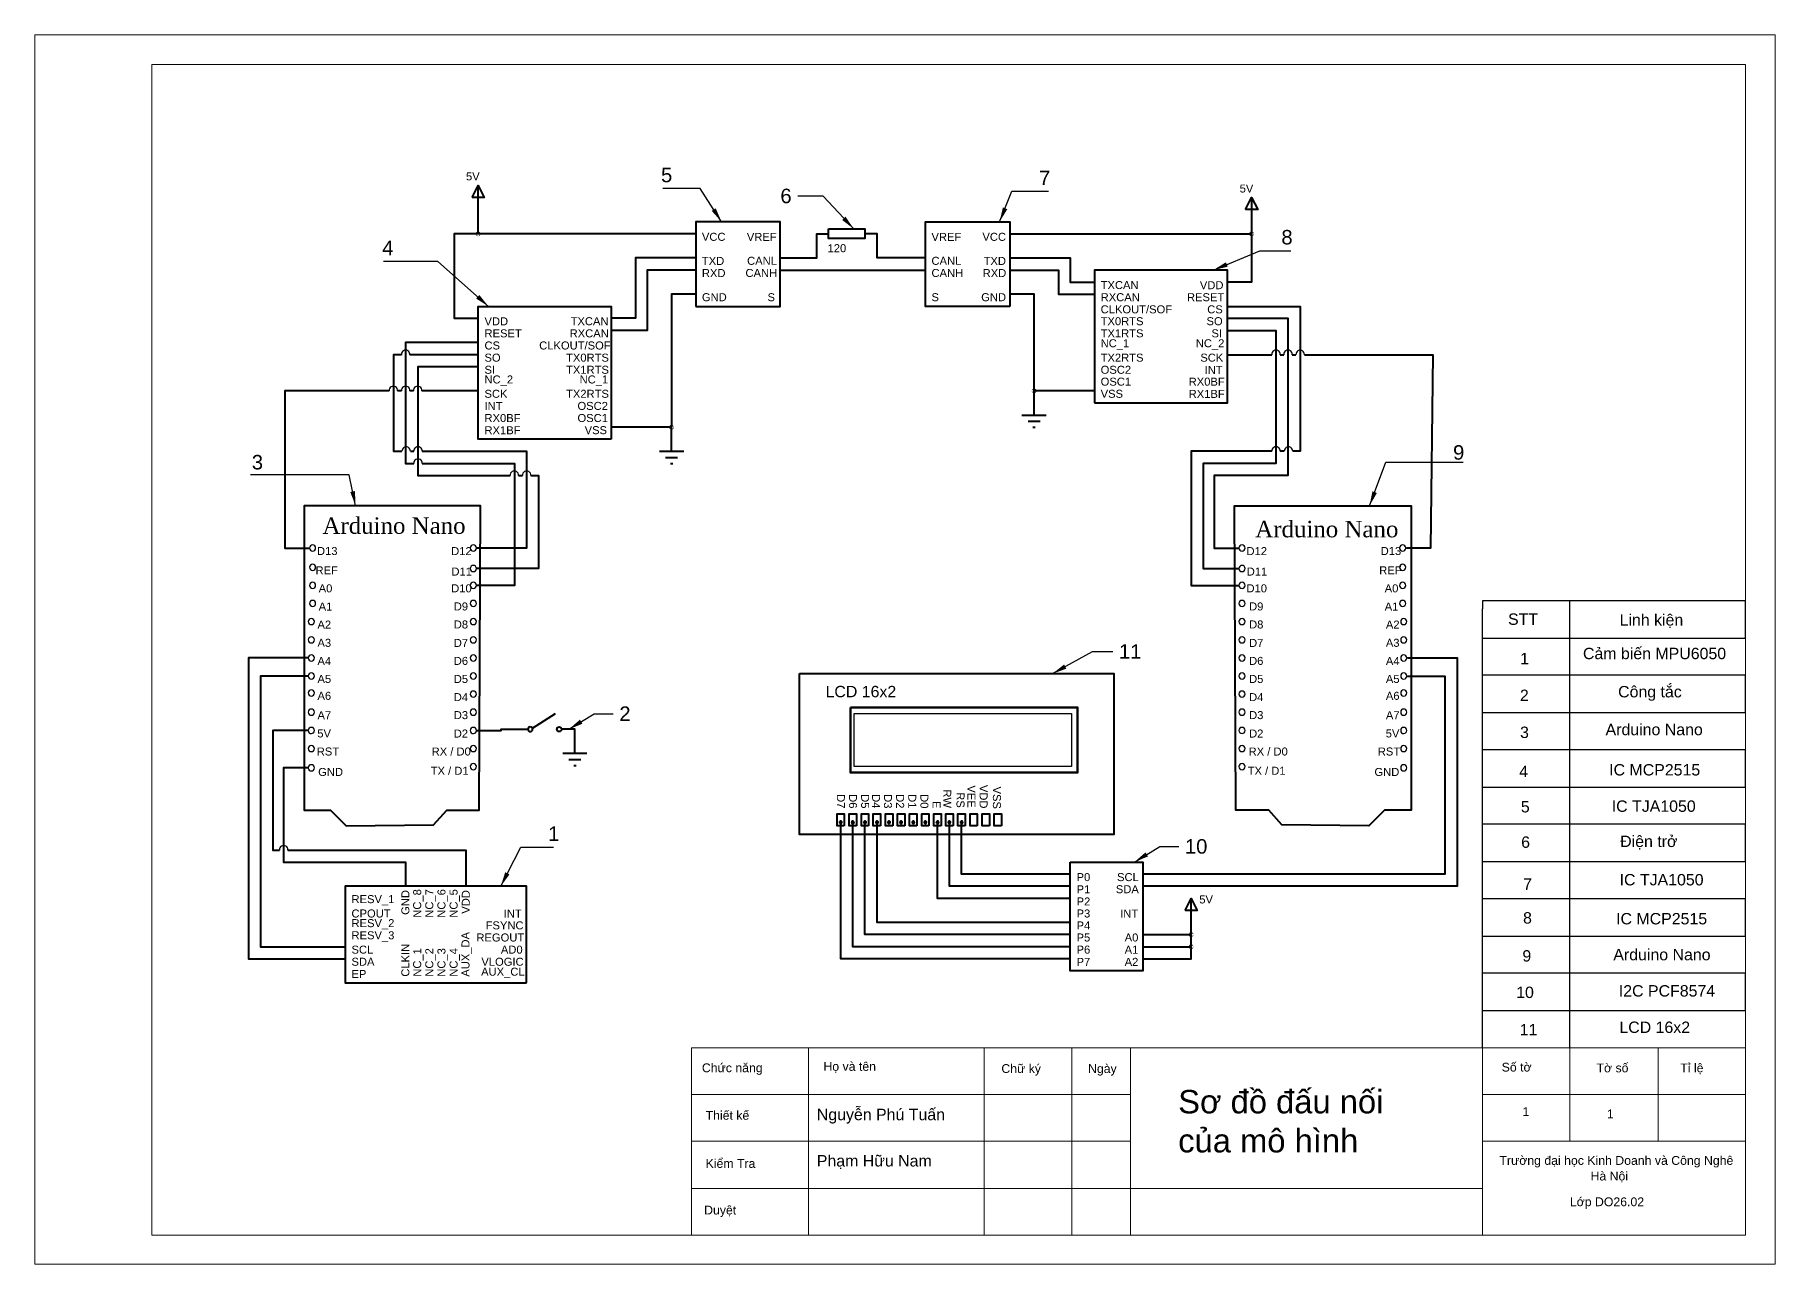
# Model space of a CAD drawing. Header units: millimetres. Extents: x 2695 to 4498, y 1063 to 1884.
# Drawn here: x 2695 to 3115.4, y 1275.6 to 1572.6 of the extents above; entities that cross this region are included whole.
import ezdxf

# ---------------------------------------------------------------- set-up
doc = ezdxf.new("R2010")
doc.units = ezdxf.units.MM
for name, color, linetype in [('PDF2_Geometry', 7, 'Continuous'), ('PDF2_Solid Fills', 7, 'Continuous'), ('PDF2_Text', 7, 'Continuous'), ('PDF_0', 7, 'Continuous'), ('PDF_Text', 7, 'Continuous')]:
    doc.layers.add(name, color=color, linetype=linetype)
doc.styles.add('PDF Arial', font='arial.ttf')
doc.styles.get("Standard").update_dxf_attribs({"font": 'arial.ttf'})
doc.dimstyles.new('AM_ISO$7', dxfattribs={"dimtxt": 3.5, "dimasz": 3.5, "dimexe": 1, "dimexo": 1, "dimgap": 1.5, "dimtad": 1, "dimdsep": 46, "dimtxsty": 'Standard', "dimcen": 0, "dimclrd": 256, "dimclre": 256, "dimclrt": 2, "dimadec": 0, "dimazin": 2, "dimtp": 0.1, "dimtm": 0.1, "dimtfac": 0.71, "dimtdec": 3, "dimtmove": 0, "dimatfit": 3, "dimfxl": 1, "dimlwd": -1, "dimlwe": -1, "dimarcsym": 1})

msp = doc.modelspace()

# ---------------------------------------------------------------- hatches: boundary and pattern name
at = {"layer": 'PDF2_Solid Fills', "transparency": 33554559}
h = msp.add_hatch(color=256, dxfattribs=at)
h.paths.add_polyline_path([(2802.08, 1523.97, 0.414214), (2802.66, 1524.55)], flags=0)
h.paths.add_polyline_path([(2801.51, 1524.55, 0.414214), (2802.08, 1523.97)], flags=0)
h.paths.add_polyline_path([(2802.08, 1525.12, 0.414214), (2801.51, 1524.55)], flags=0)
h.paths.add_polyline_path([(2802.66, 1524.55, 0.414214), (2802.08, 1525.12)], flags=0)
h = msp.add_hatch(color=256, dxfattribs=at)
h.paths.add_polyline_path([(2988.88, 1523.97, 0.414213), (2989.46, 1524.55)], flags=0)
h.paths.add_polyline_path([(2988.31, 1524.55, 0.414214), (2988.88, 1523.97)], flags=0)
h.paths.add_polyline_path([(2988.88, 1525.12, 0.414214), (2988.31, 1524.55)], flags=0)
h.paths.add_polyline_path([(2989.46, 1524.55, 0.414213), (2988.88, 1525.12)], flags=0)
h = msp.add_hatch(color=256, dxfattribs=at)
h.paths.add_polyline_path([(2936.36, 1486.05, 0.414213), (2936.94, 1486.63)], flags=0)
h.paths.add_polyline_path([(2935.79, 1486.63, 0.414214), (2936.36, 1486.05)], flags=0)
h.paths.add_polyline_path([(2936.36, 1487.2, 0.414214), (2935.79, 1486.63)], flags=0)
h.paths.add_polyline_path([(2936.94, 1486.63, 0.414213), (2936.36, 1487.2)], flags=0)
h = msp.add_hatch(color=256, dxfattribs=at)
h.paths.add_polyline_path([(2848.8, 1477.26, 0.414213), (2849.37, 1477.83)], flags=0)
h.paths.add_polyline_path([(2848.22, 1477.83, 0.414213), (2848.8, 1477.26)], flags=0)
h.paths.add_polyline_path([(2848.8, 1478.41, 0.414214), (2848.22, 1477.83)], flags=0)
h.paths.add_polyline_path([(2849.37, 1477.83, 0.414213), (2848.8, 1478.41)], flags=0)
h = msp.add_hatch(color=256, dxfattribs=at)
h.paths.add_polyline_path([(2974.29, 1354.7, 0.414213), (2974.86, 1355.27)], flags=0)
h.paths.add_polyline_path([(2973.71, 1355.27, 0.414213), (2974.29, 1354.7)], flags=0)
h.paths.add_polyline_path([(2974.29, 1355.85, 0.414214), (2973.71, 1355.27)], flags=0)
h.paths.add_polyline_path([(2974.86, 1355.27, 0.414213), (2974.29, 1355.85)], flags=0)
h = msp.add_hatch(color=256, dxfattribs=at)
h.paths.add_polyline_path([(2974.29, 1351.77, 0.414213), (2974.86, 1352.34)], flags=0)
h.paths.add_polyline_path([(2973.71, 1352.34, 0.414213), (2974.29, 1351.77)], flags=0)
h.paths.add_polyline_path([(2974.29, 1352.92, 0.414214), (2973.71, 1352.34)], flags=0)
h.paths.add_polyline_path([(2974.86, 1352.34, 0.414213), (2974.29, 1352.92)], flags=0)

# ---------------------------------------------------------------- linework, layer by layer
for p, q in [((3108.2, 1435.91), (3044.64, 1435.91)), ((3044.64, 1435.91), (3044.64, 1433.96)), ((3044.64, 1414.46), (3044.64, 1433.96)), ((3065.77, 1327.91), (3065.77, 1435.91)), ((3108.2, 1426.91), (3108.2, 1435.91)), ((3044.64, 1417.91), (3044.64, 1426.91)), ((3044.64, 1426.91), (3108.2, 1426.91)), ((3108.2, 1417.91), (3044.64, 1417.91)), ((3108.2, 1408.91), (3108.2, 1417.91)), ((3108.2, 1408.91), (3108.2, 1417.91)), ((3044.64, 1327.91), (3044.64, 1414.46)), ((3044.64, 1399.91), (3044.64, 1408.91)), ((3044.64, 1408.91), (3108.2, 1408.91)), ((3108.2, 1399.91), (3044.64, 1399.91)), ((3108.2, 1390.91), (3108.2, 1399.91)), ((3044.64, 1381.91), (3044.64, 1390.91)), ((3044.64, 1390.91), (3108.2, 1390.91)), ((3108.2, 1381.91), (3044.64, 1381.91)), ((3108.2, 1372.91), (3108.2, 1381.91)), ((3044.64, 1363.91), (3044.64, 1372.91)), ((3044.64, 1372.91), (3108.2, 1372.91)), ((3108.2, 1363.91), (3044.64, 1363.91)), ((3108.2, 1354.91), (3108.2, 1363.91)), ((3044.64, 1345.91), (3044.64, 1354.91)), ((3044.64, 1354.91), (3108.2, 1354.91)), ((3108.2, 1345.91), (3044.64, 1345.91)), ((3044.64, 1345.91), (3044.64, 1345.91)), ((3108.2, 1336.91), (3108.2, 1345.91)), ((3044.64, 1327.91), (3044.64, 1336.91)), ((3044.64, 1336.91), (3108.2, 1336.91))]:
    msp.add_line(p, q)
for centre in [(2784.56, 1495.43), (2994.79, 1495.43), (2997.67, 1495.43), (3000.63, 1495.43), (2781.62, 1486.7), (2784.59, 1486.7), (2787.47, 1486.7), (2784.7, 1472.1), (2787.56, 1472.1), (2994.79, 1472.1), (2997.81, 1472.1), (2787.57, 1469.17), (2810.84, 1466.24), (2813.81, 1466.24), (2755.12, 1375.75)]:
    msp.add_arc(centre, 1.02, 355.8199, 184.1801)
at = {"layer": 'PDF2_Geometry', "lineweight": 40}
for points in [[(2800.64, 1533.34), (2802.08, 1536.21), (2803.57, 1533.34)], [(2987.44, 1530.41), (2988.88, 1533.34), (2990.38, 1530.41)], [(2854.66, 1507.02), (2875.05, 1507.02), (2875.05, 1527.48), (2854.66, 1527.48)], [(2930.5, 1507.02), (2910.1, 1507.02), (2910.1, 1527.48), (2930.5, 1527.48)], [(2886.72, 1525.75), (2895.51, 1525.75), (2895.51, 1523.4), (2886.72, 1523.4)], [(2950.96, 1483.69), (2983.08, 1483.69), (2983.08, 1515.81), (2950.96, 1515.81)], [(2834.2, 1474.96), (2802.08, 1474.96), (2802.08, 1507.02), (2834.2, 1507.02)], [(2760.08, 1427.96), (2760.08, 1385.32), (2766.46, 1385.32), (2770.25, 1381.53), (2791.28, 1381.82), (2794.5, 1385.32), (2802.37, 1385.32), (2802.66, 1458.87), (2760.08, 1458.87)], [(3027.44, 1427.96), (3027.44, 1385.32), (3021, 1385.32), (3017.21, 1381.53), (2996.18, 1381.82), (2993.02, 1385.32), (2985.09, 1385.32), (2984.8, 1458.87), (3027.44, 1458.87)], [(2879.71, 1418.31), (2955.61, 1418.31), (2955.61, 1379.46), (2879.71, 1379.46)], [(2890.51, 1381.53), (2888.79, 1381.53), (2888.79, 1384.46), (2890.51, 1384.46)], [(2893.44, 1381.53), (2891.72, 1381.53), (2891.72, 1384.46), (2893.44, 1384.46)], [(2896.37, 1381.53), (2894.65, 1381.53), (2894.65, 1384.46), (2896.37, 1384.46)], [(2899.3, 1381.53), (2897.52, 1381.53), (2897.52, 1384.46), (2899.3, 1384.46)], [(2902.23, 1381.53), (2900.45, 1381.53), (2900.45, 1384.46), (2902.23, 1384.46)], [(2905.11, 1381.53), (2903.38, 1381.53), (2903.38, 1384.46), (2905.11, 1384.46)], [(2908.04, 1381.53), (2906.31, 1381.53), (2906.31, 1384.46), (2908.04, 1384.46)], [(2910.97, 1381.53), (2909.24, 1381.53), (2909.24, 1384.46), (2910.97, 1384.46)], [(2913.9, 1381.53), (2912.12, 1381.53), (2912.12, 1384.46), (2913.9, 1384.46)], [(2916.83, 1381.53), (2915.05, 1381.53), (2915.05, 1384.46), (2916.83, 1384.46)], [(2919.7, 1381.53), (2917.98, 1381.53), (2917.98, 1384.46), (2919.7, 1384.46)], [(2922.63, 1381.53), (2920.91, 1381.53), (2920.91, 1384.46), (2922.63, 1384.46)], [(2925.56, 1381.53), (2923.84, 1381.53), (2923.84, 1384.46), (2925.56, 1384.46)], [(2928.49, 1381.53), (2926.71, 1381.53), (2926.71, 1384.46), (2928.49, 1384.46)], [(2945.1, 1372.8), (2962.62, 1372.8), (2962.62, 1346.48), (2945.1, 1346.48)], [(2813.75, 1343.61), (2813.75, 1366.94), (2769.96, 1366.94), (2769.96, 1343.61)], [(2972.85, 1361.08), (2974.29, 1364.01), (2975.78, 1361.08)]]:
    msp.add_lwpolyline(points, close=True, dxfattribs=at)
for points in [[(2802.08, 1524.55), (2802.08, 1530.41), (2802.08, 1536.21)], [(2988.88, 1533.34), (2988.88, 1527.48), (2988.88, 1524.55)], [(2854.66, 1524.55), (2848.8, 1524.55), (2802.08, 1524.55), (2796.28, 1524.55), (2796.28, 1504.15), (2802.08, 1504.15)], [(2875.05, 1518.74), (2880.92, 1518.74), (2883.85, 1518.74), (2883.85, 1524.55), (2886.72, 1524.55)], [(2910.1, 1518.74), (2904.24, 1518.74), (2898.44, 1518.74), (2898.44, 1524.55), (2895.51, 1524.55)], [(2930.5, 1524.55), (2936.36, 1524.55), (2988.88, 1524.55), (2988.88, 1512.88), (2983.08, 1512.88)], [(2854.66, 1518.74), (2848.8, 1518.74), (2840.06, 1518.74), (2840.06, 1504.15), (2834.2, 1504.15)], [(2930.5, 1518.74), (2936.36, 1518.74), (2945.1, 1518.74), (2945.1, 1512.88), (2950.96, 1512.88)], [(2854.66, 1515.81), (2848.8, 1515.81), (2842.93, 1515.81), (2842.93, 1501.22), (2840.06, 1501.22), (2834.2, 1501.22)], [(2875.05, 1515.81), (2880.92, 1515.81), (2904.24, 1515.81), (2910.1, 1515.81)], [(2930.5, 1515.81), (2936.36, 1515.81), (2942.22, 1515.81), (2942.22, 1509.95), (2945.1, 1509.95), (2950.96, 1509.95)], [(2854.66, 1509.95), (2848.8, 1509.95), (2848.8, 1477.83), (2840.06, 1477.83), (2834.2, 1477.83)], [(2950.96, 1486.63), (2945.1, 1486.63), (2936.36, 1486.63), (2936.36, 1509.95), (2930.5, 1509.95)], [(2983.08, 1507.02), (2988.88, 1507.02), (3000.6, 1507.02), (3000.6, 1472.03), (2998.82, 1472.03)], [(2983.08, 1501.22), (2988.88, 1501.22), (2994.74, 1501.22), (2994.74, 1469.1), (2977.22, 1469.1), (2977.22, 1443.7), (2979.86, 1443.7), (2985.72, 1443.7)], [(2983.08, 1504.15), (2988.88, 1504.15), (2997.67, 1504.15), (2997.67, 1466.17), (2979.86, 1466.17), (2979.86, 1448.64), (2985.72, 1448.64)], [(2802.08, 1498.29), (2796.28, 1498.29), (2784.56, 1498.29), (2784.56, 1469.1), (2786.56, 1469.1)], [(2783.55, 1495.36), (2781.68, 1495.36), (2781.68, 1472.03), (2783.68, 1472.03)], [(2802.08, 1495.36), (2796.28, 1495.36), (2785.58, 1495.36)], [(2802.08, 1492.43), (2796.28, 1492.43), (2787.49, 1492.43), (2787.49, 1466.17), (2809.82, 1466.17)], [(2983.08, 1495.36), (2988.88, 1495.36), (2993.78, 1495.36)], [(2995.8, 1495.36), (2996.66, 1495.36)], [(2998.69, 1495.36), (2999.61, 1495.36)], [(3001.64, 1495.36), (3032.67, 1495.36), (3032.09, 1448.64), (3026.29, 1448.64)], [(2780.6, 1486.63), (2755.37, 1486.63), (2755.37, 1448.64), (2761.23, 1448.64)], [(2783.58, 1486.63), (2782.63, 1486.63)], [(2786.46, 1486.63), (2785.6, 1486.63)], [(2802.08, 1486.63), (2796.28, 1486.63), (2788.48, 1486.63)], [(2936.36, 1480.76), (2936.36, 1483.69), (2936.36, 1486.63)], [(2933.43, 1480.76), (2939.29, 1480.76)], [(2848.8, 1472.03), (2848.8, 1474.96), (2848.8, 1477.83)], [(2934.93, 1479.33), (2937.8, 1479.33)], [(2936.08, 1477.83), (2936.65, 1477.83)], [(2785.71, 1472.03), (2786.54, 1472.03)], [(2788.57, 1472.03), (2813.75, 1472.03), (2813.75, 1448.64), (2807.65, 1448.64), (2801.79, 1448.64)], [(2845.86, 1472.03), (2851.73, 1472.03)], [(2993.77, 1472.03), (2974.29, 1472.03), (2974.29, 1439.62), (2979.86, 1439.62), (2985.72, 1439.62)], [(2996.8, 1472.03), (2995.8, 1472.03)], [(2788.59, 1469.1), (2810.87, 1469.1), (2810.87, 1439.62), (2807.65, 1439.62), (2801.79, 1439.62)], [(2847.36, 1470.54), (2850.23, 1470.54)], [(2848.51, 1469.1), (2849.08, 1469.1)], [(2814.82, 1466.17), (2816.68, 1466.17), (2816.68, 1443.7), (2807.65, 1443.7), (2801.79, 1443.7)], [(2811.85, 1466.17), (2812.79, 1466.17)], [(2760.94, 1422.1), (2755.08, 1422.1), (2746.63, 1422.1), (2746.63, 1349.41), (2764.16, 1349.41), (2769.96, 1349.41)], [(3026.57, 1422.1), (3032.38, 1422.1), (3038.53, 1422.1), (3038.53, 1366.94), (2968.48, 1366.94), (2962.62, 1366.94)], [(2760.94, 1417.73), (2755.08, 1417.73), (2749.56, 1417.73), (2749.56, 1352.34), (2764.16, 1352.34), (2769.96, 1352.34)], [(3026.57, 1417.73), (3032.38, 1417.73), (3035.6, 1417.73), (3035.6, 1369.87), (2968.48, 1369.87), (2962.62, 1369.87)], [(2815.24, 1405.15), (2820.76, 1408.65)], [(2760.94, 1404.57), (2755.08, 1404.57), (2752.49, 1404.57), (2752.49, 1375.67), (2754.11, 1375.67)], [(2801.79, 1404.57), (2807.65, 1404.57), (2807.65, 1404.86), (2810.87, 1404.86), (2813.75, 1404.86), (2814.03, 1404.86)], [(2822.54, 1399.06), (2828.34, 1399.06)], [(2823.97, 1397.56), (2826.9, 1397.56)], [(2825.18, 1396.13), (2825.75, 1396.13)], [(2760.94, 1395.55), (2755.08, 1395.55), (2755.08, 1372.8), (2784.56, 1372.8), (2784.56, 1366.94)], [(2945.1, 1349.41), (2939.29, 1349.41), (2889.65, 1349.41), (2889.65, 1376.59), (2889.65, 1382.39)], [(2945.1, 1352.34), (2939.29, 1352.34), (2892.58, 1352.34), (2892.58, 1376.59), (2892.58, 1382.39)], [(2945.1, 1355.27), (2939.29, 1355.27), (2895.51, 1355.27), (2895.51, 1376.59), (2895.51, 1382.39)], [(2945.1, 1358.2), (2939.29, 1358.2), (2898.44, 1358.2), (2898.44, 1376.59), (2898.44, 1382.39)], [(2945.1, 1364.01), (2939.29, 1364.01), (2913.04, 1364.01), (2913.04, 1376.59), (2913.04, 1382.39)], [(2945.1, 1366.94), (2939.29, 1366.94), (2915.91, 1366.94), (2915.91, 1376.59), (2915.91, 1382.39)], [(2945.1, 1369.87), (2939.29, 1369.87), (2918.84, 1369.87), (2918.84, 1376.59), (2918.84, 1382.39)], [(2756.14, 1375.67), (2799.15, 1375.67), (2799.15, 1372.8), (2799.15, 1366.94)], [(2962.62, 1355.27), (2968.48, 1355.27), (2974.29, 1355.27), (2974.29, 1358.2), (2974.29, 1364.01)], [(2962.62, 1352.34), (2968.48, 1352.34), (2974.29, 1352.34), (2974.29, 1355.27)], [(2962.62, 1349.41), (2968.48, 1349.41), (2974.29, 1349.41), (2974.29, 1352.34)]]:
    msp.add_lwpolyline(points, dxfattribs=at)
at = {"layer": 'PDF2_Geometry', "lineweight": 25}
for points in [[(2762.09, 1449.39, 0.414214), (2761.34, 1448.64, 0.414214), (2762.09, 1447.9, 0.414213), (2762.84, 1448.64, 0.414214)], [(2800.93, 1449.39, 0.414214), (2800.18, 1448.64, 0.414214), (2800.93, 1447.9, 0.414213), (2801.68, 1448.64, 0.414214)], [(2986.58, 1449.39, 0.414214), (2985.84, 1448.64, 0.414214), (2986.58, 1447.9, 0.414213), (2987.33, 1448.64, 0.414214)], [(3025.37, 1449.39, 0.414214), (3024.62, 1448.64, 0.414214), (3025.37, 1447.9, 0.414213), (3026.12, 1448.64, 0.414214)], [(2762.09, 1444.74, 0.414214), (2761.34, 1443.99, 0.414214), (2762.09, 1443.24, 0.414213), (2762.84, 1443.99, 0.414214)], [(2800.93, 1444.45, 0.414214), (2800.18, 1443.7, 0.414214), (2800.93, 1442.96, 0.414213), (2801.68, 1443.7, 0.414214)], [(2986.58, 1444.45, 0.414214), (2985.84, 1443.7, 0.414214), (2986.58, 1442.96, 0.414213), (2987.33, 1443.7, 0.414214)], [(3025.37, 1444.74, 0.414214), (3024.62, 1443.99, 0.414214), (3025.37, 1443.24, 0.414213), (3026.12, 1443.99, 0.414214)], [(2762.09, 1440.37, 0.414214), (2761.34, 1439.62, 0.414214), (2762.09, 1438.88, 0.414213), (2762.84, 1439.62, 0.414214)], [(2800.93, 1440.37, 0.414214), (2800.18, 1439.62, 0.414214), (2800.93, 1438.88, 0.414213), (2801.68, 1439.62, 0.414214)], [(2986.58, 1440.37, 0.414214), (2985.84, 1439.62, 0.414214), (2986.58, 1438.88, 0.414213), (2987.33, 1439.62, 0.414214)], [(3025.37, 1440.37, 0.414214), (3024.62, 1439.62, 0.414214), (3025.37, 1438.88, 0.414213), (3026.12, 1439.62, 0.414214)], [(2762.09, 1436, 0.414214), (2761.34, 1435.26, 0.414214), (2762.09, 1434.51, 0.414213), (2762.84, 1435.26, 0.414214)], [(2800.93, 1436, 0.414214), (2800.18, 1435.26, 0.414214), (2800.93, 1434.51, 0.414213), (2801.68, 1435.26, 0.414214)], [(2986.58, 1436, 0.414214), (2985.84, 1435.26, 0.414214), (2986.58, 1434.51, 0.414213), (2987.33, 1435.26, 0.414214)], [(3025.37, 1436, 0.414214), (3024.62, 1435.26, 0.414214), (3025.37, 1434.51, 0.414213), (3026.12, 1435.26, 0.414214)], [(2761.8, 1431.64, 0.414214), (2761.05, 1430.89, 0.414214), (2761.8, 1430.14, 0.414213), (2762.55, 1430.89, 0.414214)], [(2800.93, 1431.64, 0.414214), (2800.18, 1430.89, 0.414214), (2800.93, 1430.14, 0.414213), (2801.68, 1430.89, 0.414214)], [(2986.58, 1431.64, 0.414214), (2985.84, 1430.89, 0.414214), (2986.58, 1430.14, 0.414213), (2987.33, 1430.89, 0.414214)], [(3025.66, 1431.64, 0.414214), (3024.91, 1430.89, 0.414214), (3025.66, 1430.14, 0.414213), (3026.4, 1430.89, 0.414214)], [(2761.8, 1427.21, 0.414214), (2761.05, 1426.47, 0.414214), (2761.8, 1425.72, 0.414213), (2762.55, 1426.47, 0.414214)], [(2800.93, 1427.21, 0.414214), (2800.18, 1426.47, 0.414214), (2800.93, 1425.72, 0.414213), (2801.68, 1426.47, 0.414214)], [(2986.58, 1427.21, 0.414214), (2985.84, 1426.47, 0.414214), (2986.58, 1425.72, 0.414213), (2987.33, 1426.47, 0.414214)], [(3025.66, 1427.21, 0.414214), (3024.91, 1426.47, 0.414214), (3025.66, 1425.72, 0.414213), (3026.4, 1426.47, 0.414214)], [(2761.8, 1422.85, 0.414214), (2761.05, 1422.1, 0.414214), (2761.8, 1421.35, 0.414213), (2762.55, 1422.1, 0.414214)], [(2800.93, 1422.85, 0.414214), (2800.18, 1422.1, 0.414214), (2800.93, 1421.35, 0.414213), (2801.68, 1422.1, 0.414214)], [(2986.58, 1422.85, 0.414214), (2985.84, 1422.1, 0.414214), (2986.58, 1421.35, 0.414213), (2987.33, 1422.1, 0.414214)], [(3025.66, 1422.85, 0.414214), (3024.91, 1422.1, 0.414214), (3025.66, 1421.35, 0.414213), (3026.4, 1422.1, 0.414214)], [(2761.8, 1418.48, 0.414214), (2761.05, 1417.73, 0.414214), (2761.8, 1416.98, 0.414213), (2762.55, 1417.73, 0.414214)], [(2800.93, 1418.48, 0.414214), (2800.18, 1417.73, 0.414214), (2800.93, 1416.98, 0.414213), (2801.68, 1417.73, 0.414214)], [(2986.58, 1418.48, 0.414214), (2985.84, 1417.73, 0.414214), (2986.58, 1416.98, 0.414213), (2987.33, 1417.73, 0.414214)], [(3025.66, 1418.48, 0.414214), (3024.91, 1417.73, 0.414214), (3025.66, 1416.98, 0.414213), (3026.4, 1417.73, 0.414214)], [(2761.8, 1414.4, 0.414214), (2761.05, 1413.65, 0.414214), (2761.8, 1412.9, 0.414213), (2762.55, 1413.65, 0.414214)], [(2800.93, 1414.11, 0.414214), (2800.18, 1413.36, 0.414214), (2800.93, 1412.62, 0.414213), (2801.68, 1413.36, 0.414214)], [(2986.58, 1414.11, 0.414214), (2985.84, 1413.36, 0.414214), (2986.58, 1412.62, 0.414213), (2987.33, 1413.36, 0.414214)], [(3025.66, 1414.4, 0.414214), (3024.91, 1413.65, 0.414214), (3025.66, 1412.9, 0.414213), (3026.4, 1413.65, 0.414214)], [(2761.8, 1409.74, 0.414214), (2761.05, 1409, 0.414214), (2761.8, 1408.25, 0.414213), (2762.55, 1409, 0.414214)], [(2800.93, 1409.74, 0.414214), (2800.18, 1409, 0.414214), (2800.93, 1408.25, 0.414213), (2801.68, 1409, 0.414214)], [(2986.58, 1409.74, 0.414214), (2985.84, 1409, 0.414214), (2986.58, 1408.25, 0.414213), (2987.33, 1409, 0.414214)], [(3025.66, 1409.74, 0.414214), (3024.91, 1409, 0.414214), (3025.66, 1408.25, 0.414213), (3026.4, 1409, 0.414214)], [(2761.8, 1405.32, 0.414214), (2761.05, 1404.57, 0.414214), (2761.8, 1403.83, 0.414213), (2762.55, 1404.57, 0.414214)], [(2800.93, 1405.32, 0.414214), (2800.18, 1404.57, 0.414214), (2800.93, 1403.83, 0.414213), (2801.68, 1404.57, 0.414214)], [(2986.58, 1405.32, 0.414214), (2985.84, 1404.57, 0.414214), (2986.58, 1403.83, 0.414213), (2987.33, 1404.57, 0.414214)], [(3025.66, 1405.32, 0.414214), (3024.91, 1404.57, 0.414214), (3025.66, 1403.83, 0.414213), (3026.4, 1404.57, 0.414214)], [(2761.8, 1400.95, 0.414214), (2761.05, 1400.21, 0.414214), (2761.8, 1399.46, 0.414213), (2762.55, 1400.21, 0.414214)], [(2800.93, 1400.95, 0.414214), (2800.18, 1400.21, 0.414214), (2800.93, 1399.46, 0.414213), (2801.68, 1400.21, 0.414214)], [(2986.58, 1400.95, 0.414214), (2985.84, 1400.21, 0.414214), (2986.58, 1399.46, 0.414213), (2987.33, 1400.21, 0.414214)], [(3025.66, 1400.95, 0.414214), (3024.91, 1400.21, 0.414214), (3025.66, 1399.46, 0.414213), (3026.4, 1400.21, 0.414214)], [(2761.8, 1396.3, 0.414214), (2761.05, 1395.55, 0.414214), (2761.8, 1394.8, 0.414213), (2762.55, 1395.55, 0.414214)], [(2800.93, 1396.59, 0.414214), (2800.18, 1395.84, 0.414214), (2800.93, 1395.09, 0.414213), (2801.68, 1395.84, 0.414214)], [(2986.58, 1396.59, 0.414214), (2985.84, 1395.84, 0.414214), (2986.58, 1395.09, 0.414213), (2987.33, 1395.84, 0.414214)], [(3025.66, 1396.3, 0.414214), (3024.91, 1395.55, 0.414214), (3025.66, 1394.8, 0.414213), (3026.4, 1395.55, 0.414214)]]:
    msp.add_lwpolyline(points, format="xyb", close=True, dxfattribs=at)
at = {"layer": 'PDF2_Geometry', "lineweight": 211}
msp.add_lwpolyline([(2892, 1410.15), (2946.88, 1410.15), (2946.88, 1394.4), (2892, 1394.4)], close=True, dxfattribs=at)
at = {"layer": 'PDF2_Geometry', "lineweight": 25}
msp.add_lwpolyline([(2892.87, 1408.65), (2945.38, 1408.65), (2945.38, 1395.84), (2892.87, 1395.84)], close=True, dxfattribs=at)
at = {"layer": 'PDF2_Geometry', "lineweight": 90}
for points in [[(2946.88, 1409.28), (2946.88, 1395.84)], [(2946.02, 1394.4), (2892.87, 1394.4)]]:
    msp.add_lwpolyline(points, dxfattribs=at)
at = {"layer": 'PDF2_Geometry', "lineweight": 40}
for points in [[(2814.66, 1405.43, 0.414214), (2814.09, 1404.86, 0.414213), (2814.66, 1404.29, 0.414213), (2815.24, 1404.86, 0.414213)], [(2889.65, 1382.68, 0.414215), (2889.36, 1382.39, 0.414214), (2889.65, 1382.11, 0.414213), (2889.94, 1382.39, 0.414214)], [(2892.58, 1382.68, 0.414214), (2892.29, 1382.39, 0.414214), (2892.58, 1382.11, 0.414213), (2892.87, 1382.39, 0.414214)], [(2895.51, 1382.68, 0.414214), (2895.22, 1382.39, 0.414214), (2895.51, 1382.11, 0.414213), (2895.8, 1382.39, 0.414214)], [(2898.44, 1382.68, 0.414215), (2898.15, 1382.39, 0.414214), (2898.44, 1382.11, 0.414213), (2898.73, 1382.39, 0.414214)], [(2901.31, 1382.68, 0.414215), (2901.03, 1382.39, 0.414214), (2901.31, 1382.11, 0.414213), (2901.6, 1382.39, 0.414214)], [(2904.24, 1382.68, 0.414214), (2903.96, 1382.39, 0.414214), (2904.24, 1382.11, 0.414213), (2904.53, 1382.39, 0.414214)], [(2907.17, 1382.68, 0.414214), (2906.89, 1382.39, 0.414214), (2907.17, 1382.11, 0.414213), (2907.46, 1382.39, 0.414214)], [(2910.1, 1382.68, 0.414215), (2909.82, 1382.39, 0.414214), (2910.1, 1382.11, 0.414213), (2910.39, 1382.39, 0.414214)], [(2913.04, 1382.68, 0.414215), (2912.75, 1382.39, 0.414214), (2913.04, 1382.11, 0.414213), (2913.32, 1382.39, 0.414214)], [(2915.91, 1382.68, 0.414214), (2915.62, 1382.39, 0.414214), (2915.91, 1382.11, 0.414213), (2916.2, 1382.39, 0.414214)], [(2918.84, 1382.68, 0.414214), (2918.55, 1382.39, 0.414214), (2918.84, 1382.11, 0.414213), (2919.13, 1382.39, 0.414214)]]:
    msp.add_lwpolyline(points, format="xyb", close=True, dxfattribs=at)
msp.add_lwpolyline([(2825.47, 1399.06), (2825.47, 1401.99), (2825.47, 1404.86), (2822.54, 1404.86), (2822.25, 1404.86, -0.414213), (2821.67, 1404.29, -0.414213), (2821.1, 1404.86, -0.414214), (2821.67, 1405.43, -0.414213), (2822.25, 1404.86)], format="xyb", dxfattribs=at)
at = {"layer": 'PDF_0', "lineweight": 20}
msp.add_lwpolyline([(2695.01, 1275.64), (2695.01, 1572.64), (3115.36, 1572.64), (3115.36, 1275.64)], close=True, dxfattribs=at)
for points in [[(3108.2, 1282.62), (2723.3, 1282.62), (2723.3, 1565.48), (3108.2, 1565.48), (3108.2, 1282.62), (3108.2, 1327.91), (2853.63, 1327.91), (2853.63, 1282.62)], [(2881.91, 1327.91), (2881.91, 1282.62)], [(2924.34, 1327.91), (2924.34, 1282.62)], [(2945.46, 1327.91), (2945.46, 1282.62)], [(2959.61, 1327.91), (2959.61, 1282.62)], [(3044.64, 1327.91), (3044.64, 1282.62)], [(3065.77, 1327.91), (3065.77, 1305.36)], [(3087.07, 1327.91), (3087.07, 1305.36)], [(2959.61, 1316.63), (2853.63, 1316.63)], [(3108.2, 1316.63), (3044.64, 1316.63)], [(2959.61, 1305.36), (2853.63, 1305.36)], [(3108.2, 1305.36), (3044.64, 1305.36)], [(3044.64, 1293.9), (2853.63, 1293.9)]]:
    msp.add_lwpolyline(points, dxfattribs=at)

# ---------------------------------------------------------------- texts
at = {"color": 2, "char_height": 3.5}
for s, insert, attachment_point in [('5', (2848.98, 1536.97), 9), ('7', (2937.57, 1536.33), 7), ('4', (2781.62, 1519.39), 9), ('8', (2996.09, 1521.94), 7), ('9', (3037.56, 1469.95), 7), ('3', (2747.42, 1467.59), 7), ('2', (2836.19, 1410.38), 1), ('1', (2818.99, 1377.9), 7), ('10', (2972.79, 1378.32), 1)]:
    msp.add_mtext(s, dxfattribs=dict(at, insert=insert, attachment_point=attachment_point))
for s, insert, width, attachment_point in [('6', (2877.8, 1531.91), 2.3206, 9), ('11', (2956.86, 1425.41), 4.6722, 1)]:
    msp.add_mtext(s, dxfattribs=dict(at, insert=insert, width=width, attachment_point=attachment_point))
at = {"char_height": 3.9811, "attachment_point": 1}
for insert in [(2764.49, 1456.06), (2989.78, 1455.22)]:
    msp.add_mtext_dynamic_manual_height_columns('{\\fTimes New Roman|b0|i0|c163|p18;Arduino Nano}', width=33.9226, gutter_width=19.91, heights=[0], dxfattribs=dict(at, insert=insert))
at = {"attachment_point": 1}
for s, insert, char_height in [('STT', (3050.84, 1432.84), 2.749), ('{\\fArial|b0|i0|c163|p34;Linh kiện}', (3077.78, 1432.67), 2.7491), ('1', (3053.75, 1423.33), 2.75), ('C{\\fArial|b0|i0|c163|p34;ảm biến MPU6050}', (3068.93, 1424.55), 2.7491), ('LCD 16x2', (2885.99, 1415.35), 2.749), ('2', (3053.7, 1414.44), 2.75), ('{\\fArial|b0|i0|c163|p34;Công tắc}', (3077.42, 1415.32), 2.7491), ('3', (3053.74, 1405.51), 2.75), ('Arduino Nano', (3074.39, 1406.18), 2.7491), ('4', (3053.53, 1396.06), 2.75), ('IC{\\fArial|b0|i0|c163|p34; MCP2515}', (3075.26, 1396.45), 2.7491), ('5', (3053.93, 1387.53), 2.75), ('IC TJA1050', (3075.88, 1387.67), 2.749), ('6', (3054.01, 1378.98), 2.75), ('{\\fArial|b0|i0|c163|p34;Điện trở }', (3077.92, 1379.17), 2.7491), ('7', (3054.48, 1368.82), 2.75), ('IC TJA1050', (3077.78, 1369.9), 2.749), ('8', (3054.46, 1360.68), 2.75), ('IC{\\fArial|b0|i0|c163|p34; MCP2515}', (3076.94, 1360.48), 2.7491), ('9', (3054.3, 1351.5), 2.75), ('Arduino Nano', (3076.26, 1351.81), 2.7491), ('10', (3052.8, 1342.69), 2.749), ('I2C PCF8574', (3077.59, 1343.05), 2.7491), ('11', (3053.65, 1333.66), 2.749), ('LCD 16x2', (3077.73, 1334.25), 2.749), ('{\\fArial|b0|i0|c163|p34;Nguyễn Phú Tuấn}', (2883.89, 1313.18), 2.7491), ('{\\fArial|b0|i0|c163|p34;Phạm Hữu Nam}', (2883.89, 1301.99), 2.7491)]:
    msp.add_mtext(s, dxfattribs=dict(at, insert=insert, char_height=char_height))
at = {"layer": 'PDF2_Text', "attachment_point": 7, "style": 'PDF Arial'}
for s, insert, char_height in [('5V', (2799.15, 1537.44), 1.933), ('5V', (2986.01, 1534.51), 1.933), ('VCC', (2856.13, 1522.84), 1.933), ('VREF', (2866.99, 1522.84), 1.933), ('120', (2886.49, 1520.09), 1.933), ('VREF', (2911.58, 1522.84), 1.933), ('VCC', (2923.88, 1522.84), 1.933), ('TXD', (2856.13, 1517.04), 1.933), ('CANL', (2867.05, 1517.04), 1.933), ('CANL', (2911.58, 1517.04), 1.933), ('TXD', (2924.17, 1517.04), 1.933), ('RXD', (2856.13, 1514.11), 1.933), ('CANH', (2866.65, 1514.11), 1.933), ('CANH', (2911.58, 1514.11), 1.933), ('RXD', (2923.94, 1514.11), 1.933), ('GND', (2856.13, 1508.25), 1.933), ('S', (2871.99, 1508.25), 1.93), ('S', (2911.58, 1508.25), 1.93), ('GND', (2923.59, 1508.25), 1.933), ('TXCAN', (2952.44, 1511.18), 1.933), ('RXCAN', (2952.44, 1508.25), 1.933), ('RESET', (2973.29, 1508.25), 1.933), ('VDD', (2976.4, 1511.18), 1.933), ('CLKOUT/SOF', (2952.44, 1505.32), 1.933), ('CS', (2978.18, 1505.32), 1.933), ('VDD', (2803.62, 1502.45), 1.933), ('RESET', (2803.62, 1499.52), 1.933), ('RXCAN', (2824.19, 1499.52), 1.933), ('TXCAN', (2824.42, 1502.45), 1.933), ('TX0RTS', (2952.44, 1502.45), 1.933), ('TX1RTS', (2952.44, 1499.52), 1.933), ('SO', (2978.01, 1502.45), 1.933), ('SI', (2979.21, 1499.52), 1.933), ('CS', (2803.62, 1496.59), 1.933), ('CLKOUT/SOF', (2816.83, 1496.59), 1.933), ('NC_1', (2952.44, 1496.59), 1.933), ('NC_2', (2975.42, 1496.59), 1.933), ('SO', (2803.62, 1493.65), 1.933), ('SI', (2803.62, 1490.72), 1.933), ('TX0RTS', (2823.32, 1493.65), 1.933), ('TX1RTS', (2823.32, 1490.72), 1.933), ('TX2RTS', (2952.44, 1493.65), 1.933), ('OSC2', (2952.44, 1490.72), 1.933), ('SCK', (2976.51, 1493.65), 1.933), ('INT', (2977.55, 1490.72), 1.933), ('NC_2', (2803.62, 1487.85), 1.933), ('NC_1', (2826.6, 1487.85), 1.933), ('OSC1', (2952.44, 1487.85), 1.933), ('RX0BF', (2973.7, 1487.85), 1.933), ('SCK', (2803.62, 1484.92), 1.933), ('INT', (2803.62, 1481.99), 1.933), ('TX2RTS', (2823.32, 1484.92), 1.933), ('OSC2', (2826.08, 1481.99), 1.933), ('VSS', (2952.44, 1484.92), 1.933), ('RX1BF', (2973.7, 1484.92), 1.933), ('RX0BF', (2803.62, 1479.06), 1.933), ('OSC1', (2826.08, 1479.06), 1.933), ('RX1BF', (2803.62, 1476.13), 1.933), ('VSS', (2827.81, 1476.13), 1.933), ('D13', (2763.16, 1446.94), 1.933), ('D12', (2795.57, 1446.94), 1.933), ('D12', (2987.66, 1446.94), 1.933), ('D13', (3020.07, 1446.94), 1.933), ('REF', (2762.82, 1442.29), 1.933), ('D11', (2795.63, 1442), 1.933), ('D11', (2987.72, 1442), 1.933), ('REF', (3019.72, 1442.29), 1.933), ('A0', (2763.57, 1437.92), 1.933), ('D10', (2795.57, 1437.92), 1.933), ('D10', (2987.66, 1437.92), 1.933), ('A0', (3021.04, 1437.92), 1.933), ('A1', (2763.57, 1433.55), 1.933), ('D9', (2796.2, 1433.55), 1.933), ('D9', (2988.29, 1433.55), 1.933), ('A1', (3021.04, 1433.55), 1.933), ('A2', (2763.28, 1429.19), 1.933), ('D8', (2796.2, 1429.19), 1.933), ('D8', (2988.29, 1429.19), 1.933), ('A2', (3021.33, 1429.19), 1.933), ('A3', (2763.28, 1424.76), 1.933), ('D7', (2796.2, 1424.76), 1.933), ('D7', (2988.29, 1424.76), 1.933), ('A3', (3021.33, 1424.76), 1.933), ('A4', (2763.28, 1420.39), 1.933), ('D6', (2796.2, 1420.39), 1.933), ('D6', (2988.29, 1420.39), 1.933), ('A4', (3021.33, 1420.39), 1.933), ('A5', (2763.28, 1416.03), 1.933), ('D5', (2796.2, 1416.03), 1.933), ('D5', (2988.29, 1416.03), 1.933), ('A5', (3021.33, 1416.03), 1.933), ('A6', (2763.28, 1411.95), 1.933), ('D4', (2796.2, 1411.66), 1.933), ('D4', (2988.29, 1411.66), 1.933), ('A6', (3021.33, 1411.95), 1.933), ('A7', (2763.28, 1407.29), 1.933), ('D3', (2796.2, 1407.29), 1.933), ('D3', (2988.29, 1407.29), 1.933), ('A7', (3021.33, 1407.29), 1.933), ('5V', (2763.24, 1402.87), 1.933), ('D2', (2796.2, 1402.87), 1.933), ('D2', (2988.29, 1402.87), 1.933), ('5V', (3021.29, 1402.87), 1.933), ('RST', (2763.11, 1398.5), 1.933), ('RX / D0', (2790.86, 1398.5), 1.933), ('RX / D0', (2988.18, 1398.5), 1.933), ('RST', (3019.38, 1398.5), 1.933), ('TX / D1', (2790.63, 1393.85), 1.933), ('TX / D1', (2987.95, 1393.85), 1.933), ('GND', (2763.45, 1393.56), 1.933), ('GND', (3018.57, 1393.56), 1.933), ('P0', (2946.63, 1368.16), 1.933), ('P1', (2946.63, 1365.23), 1.933), ('SDA', (2956.11, 1365.23), 1.933), ('SCL', (2956.4, 1368.16), 1.933), ('RESV_1', (2771.5, 1362.3), 1.933), ('P2', (2946.63, 1362.3), 1.933), ('5V', (2976.26, 1362.76), 1.933), ('CPOUT', (2771.5, 1359.37), 1.933), ('RESV_2', (2771.5, 1356.5), 1.933), ('FSYNC', (2803.9, 1356.5), 1.933), ('INT', (2808.27, 1359.37), 1.933), ('P3', (2946.63, 1359.37), 1.933), ('P4', (2946.63, 1356.5), 1.933), ('INT', (2957.15, 1359.37), 1.933), ('RESV_3', (2771.5, 1353.57), 1.933), ('REGOUT', (2801.66, 1353.57), 1.933), ('P5', (2946.63, 1353.57), 1.933), ('A0', (2958.24, 1353.57), 1.933), ('SCL', (2771.5, 1350.64), 1.933), ('SDA', (2771.5, 1347.71), 1.933), ('VLOGIC', (2802.87, 1347.71), 1.933), ('AD0', (2807.58, 1350.64), 1.933), ('P6', (2946.63, 1350.64), 1.933), ('P7', (2946.63, 1347.71), 1.933), ('A1', (2958.24, 1350.64), 1.933), ('A2', (2958.24, 1347.71), 1.933), ('EP', (2771.5, 1344.78), 1.933), ('AUX_CL', (2802.81, 1344.78), 1.933)]:
    msp.add_mtext(s, dxfattribs=dict(at, insert=insert, char_height=char_height))
for s, insert, char_height, rotation in [('VDD', (2923.2, 1391.43), 1.933, 270), ('D7', (2888.73, 1389.19), 1.933, 270), ('D6', (2891.63, 1389.19), 1.933, 270), ('D5', (2894.56, 1389.19), 1.933, 270), ('D4', (2897.23, 1389.19), 1.933, 270), ('D3', (2900.08, 1389.19), 1.933, 270), ('D2', (2903.04, 1389.19), 1.933, 270), ('D1', (2905.97, 1389.19), 1.933, 270), ('D0', (2908.87, 1389.19), 1.933, 270), ('E', (2911.83, 1387.52), 1.93, 270), ('RW', (2914.41, 1390.34), 1.933, 270), ('RS', (2917.6, 1389.65), 1.933, 270), ('VEE', (2920.27, 1391.32), 1.933, 270), ('VSS', (2926.39, 1391.03), 1.933, 270), ('GND', (2785.5, 1360.03), 1.933, 90), ('NC_8', (2788.89, 1359.34), 1.933, 90), ('NC_7', (2791.82, 1359.34), 1.933, 90), ('NC_6', (2794.75, 1359.34), 1.933, 90), ('NC_5', (2797.68, 1359.34), 1.933, 90), ('VDD', (2800.07, 1360.31), 1.933, 90), ('AUX_DA', (2800.55, 1345.09), 1.933, 90), ('CLKIN', (2785.5, 1345.09), 1.933, 90), ('NC_1', (2788.89, 1345.09), 1.933, 90), ('NC_2', (2791.82, 1345.09), 1.933, 90), ('NC_3', (2794.75, 1345.09), 1.933, 90), ('NC_4', (2797.68, 1345.09), 1.933, 90)]:
    msp.add_mtext(s, dxfattribs=dict(at, insert=insert, char_height=char_height, rotation=rotation))
at = {"layer": 'PDF_Text', "attachment_point": 7, "style": 'PDF Arial'}
for s, insert, char_height in [('Chức năng', (2856.13, 1321.38), 2.122), ('Họ và tên', (2885.49, 1321.89), 2.122), ('Chữ ký', (2928.46, 1321.2), 2.122), ('Ngày', (2949.4, 1321.2), 2.122), ('Số tờ', (3049.3, 1322.15), 2.122), ('Tờ số', (3072.21, 1321.97), 2.122), ('Tỉ lệ', (3092.44, 1321.53), 2.122), ('Thiết kế', (2857.03, 1310.51), 2.122), ('1', (3054.31, 1311.44), 2.12), ('1', (3074.72, 1310.9), 2.12), ('Kiểm Tra', (2857.03, 1298.88), 2.122), ('Trường đại học Kinh Doanh và Công Nghê', (3048.76, 1299), 2.1218), ('Hà Nội', (3070.76, 1295.4), 2.122), ('Lớp DO26.02', (3065.77, 1289.01), 2.1218), ('Duyệt', (2856.67, 1287.01), 2.122)]:
    msp.add_mtext(s, dxfattribs=dict(at, insert=insert, char_height=char_height))
at = {"layer": 'PDF_Text', "insert": (2971.17, 1302.56), "char_height": 5.6583, "width": 60.2494, "attachment_point": 7, "style": 'PDF Arial'}
msp.add_mtext('Sơ đồ {\\fArial|b0|i0|c163|p34;đấu nối của mô hình}', dxfattribs=at)

# ---------------------------------------------------------------- leaders
at = {"annotation_type": 0, "has_hookline": 1}
for points, hookline_direction, text_width in [([(2860.87, 1527.48), (2855.72, 1535.47), (2850.48, 1535.47)], 1, 2.32), ([(2928.04, 1527.48), (2931.02, 1534.83), (2936.07, 1534.83)], 0, 2.27), ([(2804.6, 1507.02), (2792.37, 1517.89), (2783.12, 1517.89)], 1, 2.42), ([(2979.67, 1515.81), (2990.88, 1520.44), (2994.59, 1520.44)], 0, 2.31), ([(3017.39, 1458.87), (3021.32, 1469.38), (3036.19, 1469.38)], 0, 2.3), ([(2807.55, 1366.94), (2812.36, 1376.4), (2817.49, 1376.4)], 0, 1.29)]:
    msp.add_leader(points, dimstyle='AM_ISO$7', dxfattribs=dict(at, hookline_direction=hookline_direction, text_width=text_width))
for points, hookline_direction, text_width in [([(2892.81, 1525.75), (2885.41, 1533.66), (2879.3, 1533.66)], 1, 2.31), ([(2940.83, 1418.31), (2950.46, 1423.66), (2955.36, 1423.66)], 0, 4.01), ([(2824, 1404.86), (2830.11, 1408.63), (2834.69, 1408.63)], 0, 2.32), ([(2960.6, 1372.8), (2966.71, 1376.57), (2971.29, 1376.57)], 0, 4.67)]:
    msp.add_leader(points, dimstyle='AM_ISO$7', override={"dimgap": 1.5, "dimtad": 0}, dxfattribs=dict(at, hookline_direction=hookline_direction, text_width=text_width))
msp.add_leader([(2772.49, 1458.87), (2770.91, 1466.35), (2747.12, 1466.35)], dimstyle='AM_ISO$7')

doc.saveas('drawing.dxf')
